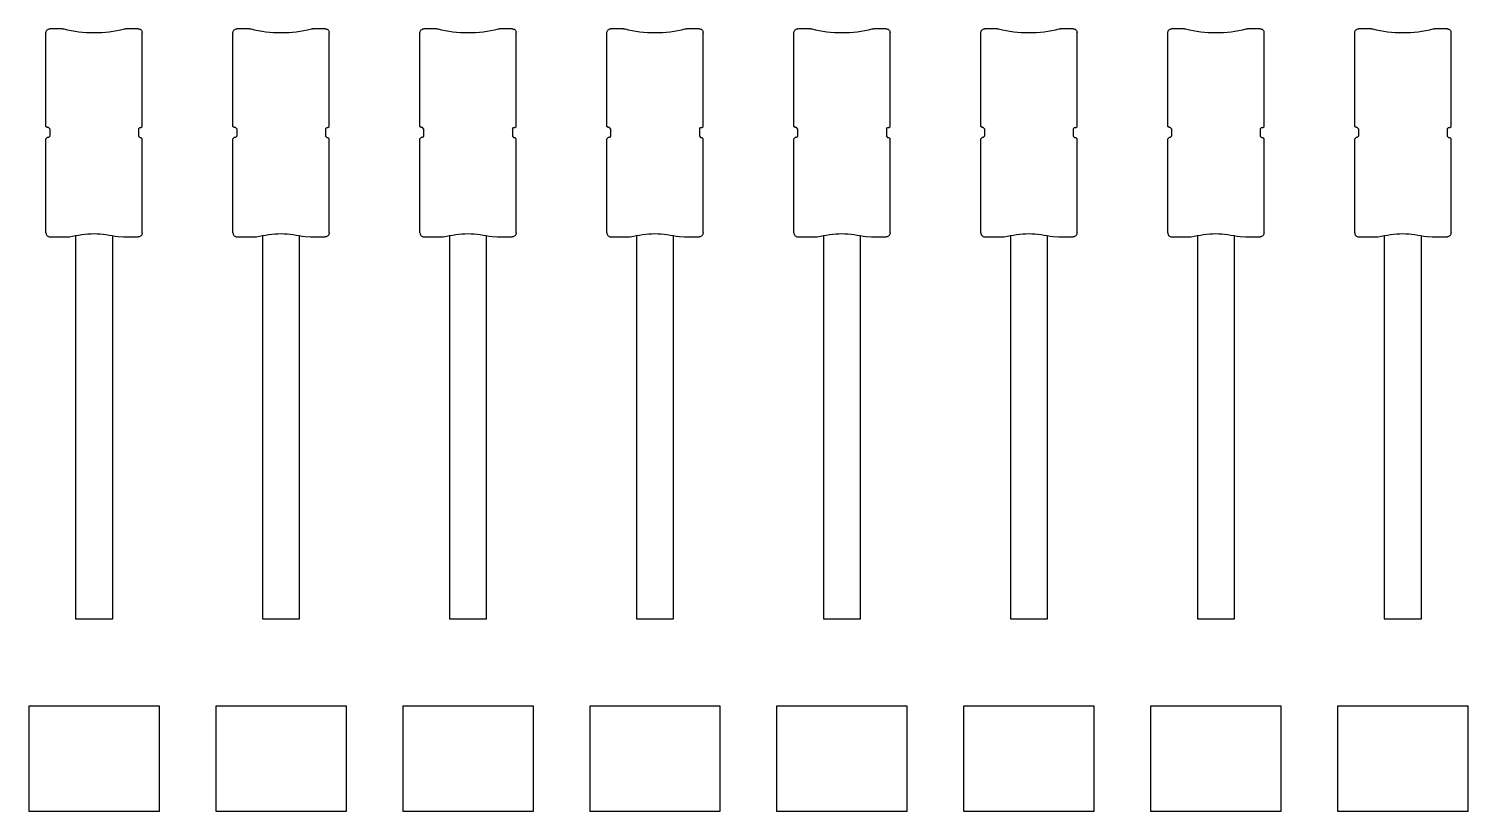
# Model space of a CAD drawing. Extents: x -49 to 275, y -8 to 142.
# Drawn here: x 51.5 to 57.27, y 93.92 to 97.06 of the extents above; entities that cross this region are included whole.
import ezdxf
from ezdxf.enums import TextEntityAlignment as Align

# ---------------------------------------------------------------- set-up
doc = ezdxf.new("R2010")
doc.units = 0
doc.header["$LTSCALE"] = 0.5
doc.header["$MEASUREMENT"] = 0
doc.layers.get('0').update_dxf_attribs({"linetype": 'CONTINUOUS'})
doc.layers.add('RISER', color=7, linetype='CONTINUOUS')
doc.styles.add('ARIAL', font='arial.ttf')

# ---------------------------------------------------------------- blocks, each defined once
blk = doc.blocks.new('*U32')
at = {"layer": 'RISER'}
for p, q in [((-11.506, 3.8589), (-11.506, 4.235)), ((-11.4395, 4.2504), (-11.4904, 4.2504)), ((-11.4395, 4.2504), (-11.4345, 4.2498)), ((-11.1915, 4.2498), (-11.1865, 4.2504)), ((-11.1356, 4.2504), (-11.1865, 4.2504)), ((-11.12, 3.8589), (-11.12, 4.235)), ((-10.756, 3.8589), (-10.756, 4.235)), ((-10.6895, 4.2504), (-10.7404, 4.2504)), ((-10.6895, 4.2504), (-10.6845, 4.2498)), ((-10.4415, 4.2498), (-10.4365, 4.2504)), ((-10.3856, 4.2504), (-10.4365, 4.2504)), ((-10.37, 3.8589), (-10.37, 4.235)), ((-10.006, 3.8589), (-10.006, 4.235)), ((-9.9394, 4.2504), (-9.9904, 4.2504)), ((-9.9394, 4.2504), (-9.9345, 4.2498)), ((-9.6915, 4.2498), (-9.6865, 4.2504)), ((-9.6356, 4.2504), (-9.6865, 4.2504)), ((-9.62, 3.8589), (-9.62, 4.235)), ((-9.256, 3.8589), (-9.256, 4.235)), ((-9.1894, 4.2504), (-9.2404, 4.2504)), ((-9.1894, 4.2504), (-9.1845, 4.2498)), ((-8.9415, 4.2498), (-8.9365, 4.2504)), ((-8.8856, 4.2504), (-8.9365, 4.2504)), ((-8.87, 3.8589), (-8.87, 4.235)), ((-8.506, 3.8589), (-8.506, 4.235)), ((-8.4394, 4.2504), (-8.4904, 4.2504)), ((-8.4394, 4.2504), (-8.4345, 4.2498)), ((-8.1915, 4.2498), (-8.1865, 4.2504)), ((-8.1356, 4.2504), (-8.1865, 4.2504)), ((-8.12, 3.8589), (-8.12, 4.235)), ((-7.756, 3.8589), (-7.756, 4.235)), ((-7.6894, 4.2504), (-7.7404, 4.2504)), ((-7.6894, 4.2504), (-7.6845, 4.2498)), ((-7.4415, 4.2498), (-7.4365, 4.2504)), ((-7.3856, 4.2504), (-7.4365, 4.2504)), ((-7.37, 3.8589), (-7.37, 4.235)), ((-7.006, 3.8589), (-7.006, 4.235)), ((-6.9394, 4.2504), (-6.9904, 4.2504)), ((-6.9394, 4.2504), (-6.9345, 4.2498)), ((-6.6915, 4.2498), (-6.6865, 4.2504)), ((-6.6356, 4.2504), (-6.6865, 4.2504)), ((-6.62, 3.8589), (-6.62, 4.235)), ((-6.256, 3.8589), (-6.256, 4.235)), ((-6.1894, 4.2504), (-6.2404, 4.2504)), ((-6.1894, 4.2504), (-6.1845, 4.2498)), ((-5.9415, 4.2498), (-5.9365, 4.2504)), ((-5.8856, 4.2504), (-5.9365, 4.2504)), ((-5.87, 3.8589), (-5.87, 4.235)), ((-11.501, 3.8539), (-11.506, 3.8589)), ((-11.501, 3.8142), (-11.506, 3.8093)), ((-11.496, 3.8539), (-11.501, 3.8539)), ((-11.496, 3.8142), (-11.501, 3.8142)), ((-11.491, 3.849), (-11.496, 3.8539)), ((-11.491, 3.8192), (-11.496, 3.8142)), ((-11.491, 3.849), (-11.491, 3.8192)), ((-11.135, 3.849), (-11.13, 3.8539)), ((-11.135, 3.849), (-11.135, 3.8192)), ((-11.135, 3.8192), (-11.13, 3.8142)), ((-11.13, 3.8539), (-11.125, 3.8539)), ((-11.13, 3.8142), (-11.125, 3.8142)), ((-11.125, 3.8539), (-11.12, 3.8589)), ((-11.125, 3.8142), (-11.12, 3.8093)), ((-10.751, 3.8539), (-10.756, 3.8589)), ((-10.751, 3.8142), (-10.756, 3.8093)), ((-10.746, 3.8539), (-10.751, 3.8539)), ((-10.746, 3.8142), (-10.751, 3.8142)), ((-10.741, 3.849), (-10.746, 3.8539)), ((-10.741, 3.8192), (-10.746, 3.8142)), ((-10.741, 3.849), (-10.741, 3.8192)), ((-10.385, 3.849), (-10.38, 3.8539)), ((-10.385, 3.849), (-10.385, 3.8192)), ((-10.385, 3.8192), (-10.38, 3.8142)), ((-10.38, 3.8539), (-10.375, 3.8539)), ((-10.38, 3.8142), (-10.375, 3.8142)), ((-10.375, 3.8539), (-10.37, 3.8589)), ((-10.375, 3.8142), (-10.37, 3.8093)), ((-10.001, 3.8539), (-10.006, 3.8589)), ((-10.001, 3.8142), (-10.006, 3.8093)), ((-9.996, 3.8539), (-10.001, 3.8539)), ((-9.996, 3.8142), (-10.001, 3.8142)), ((-9.991, 3.849), (-9.996, 3.8539)), ((-9.991, 3.8192), (-9.996, 3.8142)), ((-9.991, 3.849), (-9.991, 3.8192)), ((-9.635, 3.849), (-9.63, 3.8539)), ((-9.635, 3.849), (-9.635, 3.8192)), ((-9.635, 3.8192), (-9.63, 3.8142)), ((-9.63, 3.8539), (-9.625, 3.8539)), ((-9.63, 3.8142), (-9.625, 3.8142)), ((-9.625, 3.8539), (-9.62, 3.8589)), ((-9.625, 3.8142), (-9.62, 3.8093)), ((-9.251, 3.8539), (-9.256, 3.8589)), ((-9.251, 3.8142), (-9.256, 3.8093)), ((-9.246, 3.8539), (-9.251, 3.8539)), ((-9.246, 3.8142), (-9.251, 3.8142)), ((-9.241, 3.849), (-9.246, 3.8539)), ((-9.241, 3.8192), (-9.246, 3.8142)), ((-9.241, 3.849), (-9.241, 3.8192)), ((-8.885, 3.849), (-8.88, 3.8539)), ((-8.885, 3.849), (-8.885, 3.8192)), ((-8.885, 3.8192), (-8.88, 3.8142)), ((-8.88, 3.8539), (-8.875, 3.8539)), ((-8.88, 3.8142), (-8.875, 3.8142)), ((-8.875, 3.8539), (-8.87, 3.8589)), ((-8.875, 3.8142), (-8.87, 3.8093)), ((-8.501, 3.8539), (-8.506, 3.8589)), ((-8.501, 3.8142), (-8.506, 3.8093)), ((-8.496, 3.8539), (-8.501, 3.8539)), ((-8.496, 3.8142), (-8.501, 3.8142)), ((-8.491, 3.849), (-8.496, 3.8539)), ((-8.491, 3.8192), (-8.496, 3.8142)), ((-8.491, 3.849), (-8.491, 3.8192)), ((-8.135, 3.849), (-8.13, 3.8539)), ((-8.135, 3.849), (-8.135, 3.8192)), ((-8.135, 3.8192), (-8.13, 3.8142)), ((-8.13, 3.8539), (-8.125, 3.8539)), ((-8.13, 3.8142), (-8.125, 3.8142)), ((-8.125, 3.8539), (-8.12, 3.8589)), ((-8.125, 3.8142), (-8.12, 3.8093)), ((-7.751, 3.8539), (-7.756, 3.8589)), ((-7.751, 3.8142), (-7.756, 3.8093)), ((-7.746, 3.8539), (-7.751, 3.8539)), ((-7.746, 3.8142), (-7.751, 3.8142)), ((-7.741, 3.849), (-7.746, 3.8539)), ((-7.741, 3.8192), (-7.746, 3.8142)), ((-7.741, 3.849), (-7.741, 3.8192)), ((-7.385, 3.849), (-7.38, 3.8539)), ((-7.385, 3.849), (-7.385, 3.8192)), ((-7.385, 3.8192), (-7.38, 3.8142)), ((-7.38, 3.8539), (-7.375, 3.8539)), ((-7.38, 3.8142), (-7.375, 3.8142)), ((-7.375, 3.8539), (-7.37, 3.8589)), ((-7.375, 3.8142), (-7.37, 3.8093)), ((-7.001, 3.8539), (-7.006, 3.8589)), ((-7.001, 3.8142), (-7.006, 3.8093)), ((-6.996, 3.8539), (-7.001, 3.8539)), ((-6.996, 3.8142), (-7.001, 3.8142)), ((-6.991, 3.849), (-6.996, 3.8539)), ((-6.991, 3.8192), (-6.996, 3.8142)), ((-6.991, 3.849), (-6.991, 3.8192)), ((-6.635, 3.849), (-6.63, 3.8539)), ((-6.635, 3.849), (-6.635, 3.8192)), ((-6.635, 3.8192), (-6.63, 3.8142)), ((-6.63, 3.8539), (-6.625, 3.8539)), ((-6.63, 3.8142), (-6.625, 3.8142)), ((-6.625, 3.8539), (-6.62, 3.8589)), ((-6.625, 3.8142), (-6.62, 3.8093)), ((-6.251, 3.8539), (-6.256, 3.8589)), ((-6.251, 3.8142), (-6.256, 3.8093)), ((-6.246, 3.8539), (-6.251, 3.8539)), ((-6.246, 3.8142), (-6.251, 3.8142)), ((-6.241, 3.849), (-6.246, 3.8539)), ((-6.241, 3.8192), (-6.246, 3.8142)), ((-6.241, 3.849), (-6.241, 3.8192)), ((-5.885, 3.849), (-5.88, 3.8539)), ((-5.885, 3.849), (-5.885, 3.8192)), ((-5.885, 3.8192), (-5.88, 3.8142)), ((-5.88, 3.8539), (-5.875, 3.8539)), ((-5.88, 3.8142), (-5.875, 3.8142)), ((-5.875, 3.8539), (-5.87, 3.8589)), ((-5.875, 3.8142), (-5.87, 3.8093)), ((-11.506, 3.4315), (-11.506, 3.8093)), ((-11.12, 3.4315), (-11.12, 3.8093)), ((-10.756, 3.4315), (-10.756, 3.8093)), ((-10.37, 3.4315), (-10.37, 3.8093)), ((-10.006, 3.4315), (-10.006, 3.8093)), ((-9.62, 3.4315), (-9.62, 3.8093)), ((-9.256, 3.4315), (-9.256, 3.8093)), ((-8.87, 3.4315), (-8.87, 3.8093)), ((-8.506, 3.4315), (-8.506, 3.8093)), ((-8.12, 3.4315), (-8.12, 3.8093)), ((-7.756, 3.4315), (-7.756, 3.8093)), ((-7.37, 3.4315), (-7.37, 3.8093)), ((-7.006, 3.4315), (-7.006, 3.8093)), ((-6.62, 3.4315), (-6.62, 3.8093)), ((-6.256, 3.4315), (-6.256, 3.8093)), ((-5.87, 3.4315), (-5.87, 3.8093)), ((-11.4904, 3.416), (-11.4283, 3.416)), ((-11.4283, 3.416), (-11.4121, 3.4163)), ((-11.3875, 3.4194), (-11.3875, 1.884)), ((-11.2385, 1.884), (-11.2385, 3.4194)), ((-11.2162, 3.4166), (-11.1949, 3.416)), ((-11.1949, 3.416), (-11.1356, 3.416)), ((-10.7404, 3.416), (-10.6783, 3.416)), ((-10.6783, 3.416), (-10.6621, 3.4163)), ((-10.6375, 3.4194), (-10.6375, 1.884)), ((-10.4885, 1.884), (-10.4885, 3.4194)), ((-10.4662, 3.4166), (-10.4449, 3.416)), ((-10.4449, 3.416), (-10.3856, 3.416)), ((-9.9904, 3.416), (-9.9283, 3.416)), ((-9.9283, 3.416), (-9.9121, 3.4163)), ((-9.8875, 3.4194), (-9.8875, 1.884)), ((-9.7385, 1.884), (-9.7385, 3.4194)), ((-9.7162, 3.4166), (-9.6949, 3.416)), ((-9.6949, 3.416), (-9.6356, 3.416)), ((-9.2404, 3.416), (-9.1783, 3.416)), ((-9.1783, 3.416), (-9.1621, 3.4163)), ((-9.1375, 3.4194), (-9.1375, 1.884)), ((-8.9885, 1.884), (-8.9885, 3.4194)), ((-8.9662, 3.4166), (-8.9449, 3.416)), ((-8.9449, 3.416), (-8.8856, 3.416)), ((-8.4904, 3.416), (-8.4283, 3.416)), ((-8.4283, 3.416), (-8.4121, 3.4163)), ((-8.3875, 3.4194), (-8.3875, 1.884)), ((-8.2385, 1.884), (-8.2385, 3.4194)), ((-8.2162, 3.4166), (-8.1949, 3.416)), ((-8.1949, 3.416), (-8.1356, 3.416)), ((-7.7404, 3.416), (-7.6783, 3.416)), ((-7.6783, 3.416), (-7.6621, 3.4163)), ((-7.6375, 3.4194), (-7.6375, 1.884)), ((-7.4885, 1.884), (-7.4885, 3.4194)), ((-7.4662, 3.4166), (-7.4449, 3.416)), ((-7.4449, 3.416), (-7.3856, 3.416)), ((-6.9904, 3.416), (-6.9283, 3.416)), ((-6.9283, 3.416), (-6.9121, 3.4163)), ((-6.8875, 3.4194), (-6.8875, 1.884)), ((-6.7385, 1.884), (-6.7385, 3.4194)), ((-6.7162, 3.4166), (-6.6949, 3.416)), ((-6.6949, 3.416), (-6.6356, 3.416)), ((-6.2404, 3.416), (-6.1783, 3.416)), ((-6.1783, 3.416), (-6.1621, 3.4163)), ((-6.1375, 3.4194), (-6.1375, 1.884)), ((-5.9885, 1.884), (-5.9885, 3.4194)), ((-5.9662, 3.4166), (-5.9449, 3.416)), ((-5.9449, 3.416), (-5.8856, 3.416)), ((-11.3875, 1.884), (-11.2385, 1.884)), ((-10.6375, 1.884), (-10.4885, 1.884)), ((-9.8875, 1.884), (-9.7385, 1.884)), ((-9.1375, 1.884), (-8.9885, 1.884)), ((-8.3875, 1.884), (-8.2385, 1.884)), ((-7.6375, 1.884), (-7.4885, 1.884)), ((-6.8875, 1.884), (-6.7385, 1.884)), ((-6.1375, 1.884), (-5.9885, 1.884)), ((-11.051, 1.5327), (-11.575, 1.5327)), ((-11.575, 1.5327), (-11.575, 1.1118)), ((-11.051, 1.1118), (-11.051, 1.5327)), ((-10.301, 1.5327), (-10.825, 1.5327)), ((-10.825, 1.5327), (-10.825, 1.1118)), ((-10.301, 1.1118), (-10.301, 1.5327)), ((-9.551, 1.5327), (-10.075, 1.5327)), ((-10.075, 1.5327), (-10.075, 1.1118)), ((-9.551, 1.1118), (-9.551, 1.5327)), ((-8.801, 1.5327), (-9.325, 1.5327)), ((-9.325, 1.5327), (-9.325, 1.1118)), ((-8.801, 1.1118), (-8.801, 1.5327)), ((-8.051, 1.5327), (-8.575, 1.5327)), ((-8.575, 1.5327), (-8.575, 1.1118)), ((-8.051, 1.1118), (-8.051, 1.5327)), ((-7.301, 1.5327), (-7.825, 1.5327)), ((-7.825, 1.5327), (-7.825, 1.1118)), ((-7.301, 1.1118), (-7.301, 1.5327)), ((-6.551, 1.5327), (-7.075, 1.5327)), ((-7.075, 1.5327), (-7.075, 1.1118)), ((-6.551, 1.1118), (-6.551, 1.5327)), ((-5.801, 1.5327), (-6.325, 1.5327)), ((-6.325, 1.5327), (-6.325, 1.1118)), ((-5.801, 1.1118), (-5.801, 1.5327)), ((-11.575, 1.1118), (-11.051, 1.1118)), ((-10.825, 1.1118), (-10.301, 1.1118)), ((-10.075, 1.1118), (-9.551, 1.1118)), ((-9.325, 1.1118), (-8.801, 1.1118)), ((-8.575, 1.1118), (-8.051, 1.1118)), ((-7.825, 1.1118), (-7.301, 1.1118)), ((-7.075, 1.1118), (-6.551, 1.1118)), ((-6.325, 1.1118), (-5.801, 1.1118))]:
    blk.add_line(p, q, dxfattribs=at)
for centre in [(-11.313, 4.7385), (-10.563, 4.7385), (-9.813, 4.7385), (-9.063, 4.7385), (-8.313, 4.7385), (-7.563, 4.7385), (-6.813, 4.7385), (-6.063, 4.7385)]:
    blk.add_arc(centre, 0.5036, 256.0343, 283.9657, dxfattribs=at)
for points, knots in [([(-11.506, 4.235), (-11.5058, 4.2367), (-11.5055, 4.2402), (-11.5028, 4.2448), (-11.4988, 4.2483), (-11.4944, 4.2502), (-11.4915, 4.2504), (-11.4904, 4.2504)], [0, 0, 0, 0, 0.214856, 0.429664, 0.644194, 0.85861, 1, 1, 1, 1]), ([(-11.1356, 4.2504), (-11.1338, 4.2503), (-11.1303, 4.2499), (-11.1257, 4.2473), (-11.1221, 4.2433), (-11.1203, 4.239), (-11.1201, 4.2361), (-11.12, 4.235)], [0, 0, 0, 0, 0.214811, 0.429658, 0.644213, 0.858624, 1, 1, 1, 1]), ([(-10.756, 4.235), (-10.7558, 4.2367), (-10.7555, 4.2402), (-10.7528, 4.2448), (-10.7488, 4.2483), (-10.7444, 4.2502), (-10.7415, 4.2504), (-10.7404, 4.2504)], [0, 0, 0, 0, 0.214856, 0.429664, 0.644194, 0.85861, 1, 1, 1, 1]), ([(-10.3856, 4.2504), (-10.3838, 4.2503), (-10.3803, 4.2499), (-10.3757, 4.2473), (-10.3721, 4.2433), (-10.3703, 4.239), (-10.3701, 4.2361), (-10.37, 4.235)], [0, 0, 0, 0, 0.214811, 0.429658, 0.644213, 0.858624, 1, 1, 1, 1]), ([(-10.006, 4.235), (-10.0058, 4.2367), (-10.0055, 4.2402), (-10.0028, 4.2448), (-9.9988, 4.2483), (-9.9944, 4.2502), (-9.9915, 4.2504), (-9.9904, 4.2504)], [0, 0, 0, 0, 0.214856, 0.429664, 0.644194, 0.85861, 1, 1, 1, 1]), ([(-9.6356, 4.2504), (-9.6338, 4.2503), (-9.6303, 4.2499), (-9.6257, 4.2473), (-9.6221, 4.2433), (-9.6203, 4.239), (-9.6201, 4.2361), (-9.62, 4.235)], [0, 0, 0, 0, 0.214811, 0.429658, 0.644213, 0.858624, 1, 1, 1, 1]), ([(-9.256, 4.235), (-9.2558, 4.2367), (-9.2555, 4.2402), (-9.2528, 4.2448), (-9.2488, 4.2483), (-9.2444, 4.2502), (-9.2415, 4.2504), (-9.2404, 4.2504)], [0, 0, 0, 0, 0.214856, 0.429664, 0.644194, 0.85861, 1, 1, 1, 1]), ([(-8.8856, 4.2504), (-8.8838, 4.2503), (-8.8803, 4.2499), (-8.8757, 4.2473), (-8.8721, 4.2433), (-8.8703, 4.239), (-8.8701, 4.2361), (-8.87, 4.235)], [0, 0, 0, 0, 0.214811, 0.429658, 0.644213, 0.858624, 1, 1, 1, 1]), ([(-8.506, 4.235), (-8.5058, 4.2367), (-8.5055, 4.2402), (-8.5028, 4.2448), (-8.4988, 4.2483), (-8.4944, 4.2502), (-8.4915, 4.2504), (-8.4904, 4.2504)], [0, 0, 0, 0, 0.214856, 0.429664, 0.644194, 0.85861, 1, 1, 1, 1]), ([(-8.1356, 4.2504), (-8.1338, 4.2503), (-8.1303, 4.2499), (-8.1257, 4.2473), (-8.1221, 4.2433), (-8.1203, 4.239), (-8.1201, 4.2361), (-8.12, 4.235)], [0, 0, 0, 0, 0.214811, 0.429658, 0.644213, 0.858624, 1, 1, 1, 1]), ([(-7.756, 4.235), (-7.7558, 4.2367), (-7.7555, 4.2402), (-7.7528, 4.2448), (-7.7488, 4.2483), (-7.7444, 4.2502), (-7.7415, 4.2504), (-7.7404, 4.2504)], [0, 0, 0, 0, 0.214856, 0.429664, 0.644194, 0.85861, 1, 1, 1, 1]), ([(-7.3856, 4.2504), (-7.3838, 4.2503), (-7.3803, 4.2499), (-7.3757, 4.2473), (-7.3721, 4.2433), (-7.3703, 4.239), (-7.3701, 4.2361), (-7.37, 4.235)], [0, 0, 0, 0, 0.214811, 0.429658, 0.644213, 0.858624, 1, 1, 1, 1]), ([(-7.006, 4.235), (-7.0058, 4.2367), (-7.0055, 4.2402), (-7.0028, 4.2448), (-6.9988, 4.2483), (-6.9944, 4.2502), (-6.9915, 4.2504), (-6.9904, 4.2504)], [0, 0, 0, 0, 0.214856, 0.429664, 0.644194, 0.85861, 1, 1, 1, 1]), ([(-6.6356, 4.2504), (-6.6338, 4.2503), (-6.6303, 4.2499), (-6.6257, 4.2473), (-6.6221, 4.2433), (-6.6203, 4.239), (-6.6201, 4.2361), (-6.62, 4.235)], [0, 0, 0, 0, 0.214811, 0.429658, 0.644213, 0.858624, 1, 1, 1, 1]), ([(-6.256, 4.235), (-6.2558, 4.2367), (-6.2555, 4.2402), (-6.2528, 4.2448), (-6.2488, 4.2483), (-6.2444, 4.2502), (-6.2415, 4.2504), (-6.2404, 4.2504)], [0, 0, 0, 0, 0.214856, 0.429664, 0.644194, 0.85861, 1, 1, 1, 1]), ([(-5.8856, 4.2504), (-5.8838, 4.2503), (-5.8803, 4.2499), (-5.8757, 4.2473), (-5.8721, 4.2433), (-5.8703, 4.239), (-5.8701, 4.2361), (-5.87, 4.235)], [0, 0, 0, 0, 0.214811, 0.429658, 0.644213, 0.858624, 1, 1, 1, 1]), ([(-11.506, 3.4315), (-11.5058, 3.4298), (-11.5055, 3.4263), (-11.5028, 3.4217), (-11.4988, 3.4182), (-11.4944, 3.4163), (-11.4915, 3.4161), (-11.4904, 3.416)], [0, 0, 0, 0, 0.214856, 0.429664, 0.644194, 0.85861, 1, 1, 1, 1]), ([(-11.4121, 3.4163), (-11.3791, 3.4225), (-11.3138, 3.4348), (-11.2485, 3.4226), (-11.2162, 3.4166)], [0, 0, 0, 0, 0.505891, 1, 1, 1, 1]), ([(-11.12, 3.4315), (-11.1202, 3.4298), (-11.1205, 3.4263), (-11.1232, 3.4217), (-11.1272, 3.4182), (-11.1315, 3.4163), (-11.1344, 3.4161), (-11.1356, 3.416)], [0, 0, 0, 0, 0.214856, 0.429664, 0.644194, 0.85861, 1, 1, 1, 1]), ([(-10.756, 3.4315), (-10.7558, 3.4298), (-10.7555, 3.4263), (-10.7528, 3.4217), (-10.7488, 3.4182), (-10.7444, 3.4163), (-10.7415, 3.4161), (-10.7404, 3.416)], [0, 0, 0, 0, 0.214856, 0.429664, 0.644194, 0.85861, 1, 1, 1, 1]), ([(-10.6621, 3.4163), (-10.6291, 3.4225), (-10.5638, 3.4348), (-10.4985, 3.4226), (-10.4662, 3.4166)], [0, 0, 0, 0, 0.505891, 1, 1, 1, 1]), ([(-10.37, 3.4315), (-10.3702, 3.4298), (-10.3705, 3.4263), (-10.3732, 3.4217), (-10.3772, 3.4182), (-10.3815, 3.4163), (-10.3844, 3.4161), (-10.3856, 3.416)], [0, 0, 0, 0, 0.214856, 0.429664, 0.644194, 0.85861, 1, 1, 1, 1]), ([(-10.006, 3.4315), (-10.0058, 3.4298), (-10.0055, 3.4263), (-10.0028, 3.4217), (-9.9988, 3.4182), (-9.9944, 3.4163), (-9.9915, 3.4161), (-9.9904, 3.416)], [0, 0, 0, 0, 0.214856, 0.429664, 0.644194, 0.85861, 1, 1, 1, 1]), ([(-9.9121, 3.4163), (-9.8791, 3.4225), (-9.8138, 3.4348), (-9.7485, 3.4226), (-9.7162, 3.4166)], [0, 0, 0, 0, 0.505891, 1, 1, 1, 1]), ([(-9.62, 3.4315), (-9.6202, 3.4298), (-9.6205, 3.4263), (-9.6232, 3.4217), (-9.6272, 3.4182), (-9.6315, 3.4163), (-9.6344, 3.4161), (-9.6356, 3.416)], [0, 0, 0, 0, 0.214856, 0.429664, 0.644194, 0.85861, 1, 1, 1, 1]), ([(-9.256, 3.4315), (-9.2558, 3.4298), (-9.2555, 3.4263), (-9.2528, 3.4217), (-9.2488, 3.4182), (-9.2444, 3.4163), (-9.2415, 3.4161), (-9.2404, 3.416)], [0, 0, 0, 0, 0.214856, 0.429664, 0.644194, 0.85861, 1, 1, 1, 1]), ([(-9.1621, 3.4163), (-9.1291, 3.4225), (-9.0638, 3.4348), (-8.9985, 3.4226), (-8.9662, 3.4166)], [0, 0, 0, 0, 0.505891, 1, 1, 1, 1]), ([(-8.87, 3.4315), (-8.8702, 3.4298), (-8.8705, 3.4263), (-8.8732, 3.4217), (-8.8772, 3.4182), (-8.8815, 3.4163), (-8.8844, 3.4161), (-8.8856, 3.416)], [0, 0, 0, 0, 0.214856, 0.429664, 0.644194, 0.85861, 1, 1, 1, 1]), ([(-8.506, 3.4315), (-8.5058, 3.4298), (-8.5055, 3.4263), (-8.5028, 3.4217), (-8.4988, 3.4182), (-8.4944, 3.4163), (-8.4915, 3.4161), (-8.4904, 3.416)], [0, 0, 0, 0, 0.214856, 0.429664, 0.644194, 0.85861, 1, 1, 1, 1]), ([(-8.4121, 3.4163), (-8.3791, 3.4225), (-8.3138, 3.4348), (-8.2485, 3.4226), (-8.2162, 3.4166)], [0, 0, 0, 0, 0.505891, 1, 1, 1, 1]), ([(-8.12, 3.4315), (-8.1202, 3.4298), (-8.1205, 3.4263), (-8.1232, 3.4217), (-8.1272, 3.4182), (-8.1315, 3.4163), (-8.1344, 3.4161), (-8.1356, 3.416)], [0, 0, 0, 0, 0.214856, 0.429664, 0.644194, 0.85861, 1, 1, 1, 1]), ([(-7.756, 3.4315), (-7.7558, 3.4298), (-7.7555, 3.4263), (-7.7528, 3.4217), (-7.7488, 3.4182), (-7.7444, 3.4163), (-7.7415, 3.4161), (-7.7404, 3.416)], [0, 0, 0, 0, 0.214856, 0.429664, 0.644194, 0.85861, 1, 1, 1, 1]), ([(-7.6621, 3.4163), (-7.6291, 3.4225), (-7.5638, 3.4348), (-7.4985, 3.4226), (-7.4662, 3.4166)], [0, 0, 0, 0, 0.505891, 1, 1, 1, 1]), ([(-7.37, 3.4315), (-7.3702, 3.4298), (-7.3705, 3.4263), (-7.3732, 3.4217), (-7.3772, 3.4182), (-7.3815, 3.4163), (-7.3844, 3.4161), (-7.3856, 3.416)], [0, 0, 0, 0, 0.214856, 0.429664, 0.644194, 0.85861, 1, 1, 1, 1]), ([(-7.006, 3.4315), (-7.0058, 3.4298), (-7.0055, 3.4263), (-7.0028, 3.4217), (-6.9988, 3.4182), (-6.9944, 3.4163), (-6.9915, 3.4161), (-6.9904, 3.416)], [0, 0, 0, 0, 0.214856, 0.429664, 0.644194, 0.85861, 1, 1, 1, 1]), ([(-6.9121, 3.4163), (-6.8791, 3.4225), (-6.8138, 3.4348), (-6.7485, 3.4226), (-6.7162, 3.4166)], [0, 0, 0, 0, 0.505891, 1, 1, 1, 1]), ([(-6.62, 3.4315), (-6.6202, 3.4298), (-6.6205, 3.4263), (-6.6232, 3.4217), (-6.6272, 3.4182), (-6.6315, 3.4163), (-6.6344, 3.4161), (-6.6356, 3.416)], [0, 0, 0, 0, 0.214856, 0.429664, 0.644194, 0.85861, 1, 1, 1, 1]), ([(-6.256, 3.4315), (-6.2558, 3.4298), (-6.2555, 3.4263), (-6.2528, 3.4217), (-6.2488, 3.4182), (-6.2444, 3.4163), (-6.2415, 3.4161), (-6.2404, 3.416)], [0, 0, 0, 0, 0.214856, 0.429664, 0.644194, 0.85861, 1, 1, 1, 1]), ([(-6.1621, 3.4163), (-6.1291, 3.4225), (-6.0638, 3.4348), (-5.9985, 3.4226), (-5.9662, 3.4166)], [0, 0, 0, 0, 0.505891, 1, 1, 1, 1]), ([(-5.87, 3.4315), (-5.8702, 3.4298), (-5.8705, 3.4263), (-5.8732, 3.4217), (-5.8772, 3.4182), (-5.8815, 3.4163), (-5.8844, 3.4161), (-5.8856, 3.416)], [0, 0, 0, 0, 0.214856, 0.429664, 0.644194, 0.85861, 1, 1, 1, 1])]:
    blk.add_open_spline(points, degree=3, knots=knots, dxfattribs=at)
at = {"layer": 'RISER', "color": 1, "style": 'ARIAL'}
blk.add_attdef('STATIONID', text='', height=0.6875, dxfattribs=at).set_placement((0, 6.9429), align=Align.CENTER)
blk.add_attdef('DRAWINGREF', text='', height=0.6875, dxfattribs=at).set_placement((0, -6.1428), align=Align.TOP_CENTER)

msp = doc.modelspace()

# ---------------------------------------------------------------- block references
msp.add_blockref('*U32', (63.0718, 92.8083))

doc.saveas('drawing.dxf')
